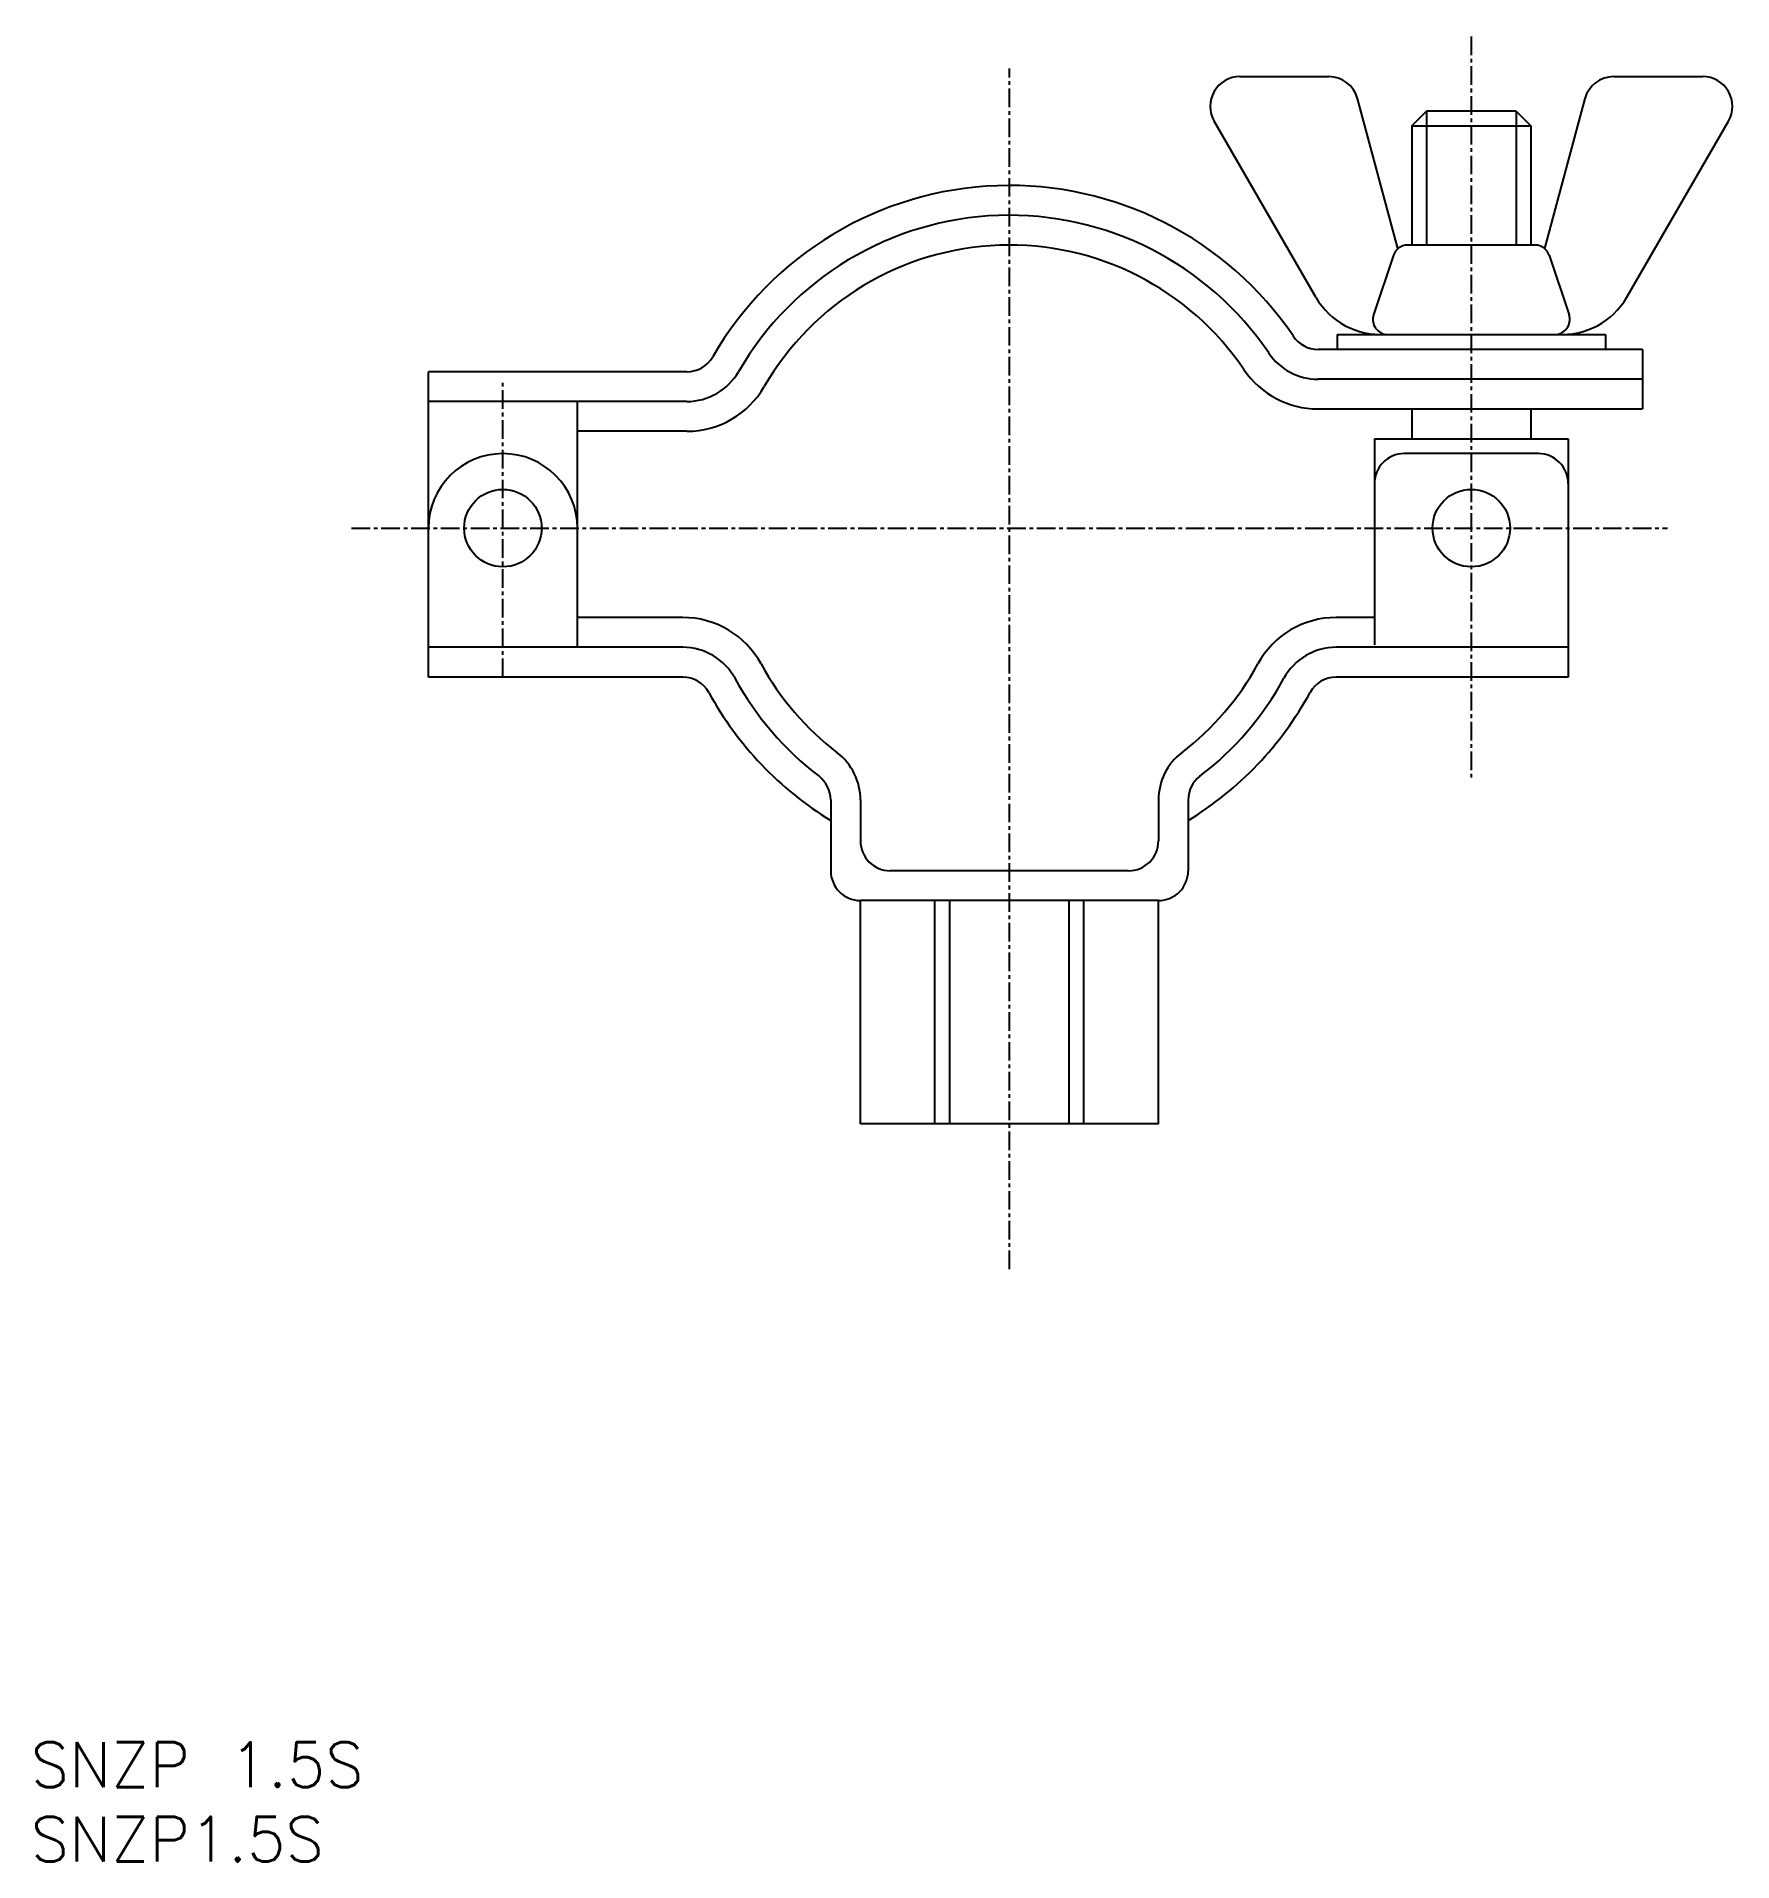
# Model space of a CAD drawing. Extents: x 0 to 114, y 0 to 123.
import ezdxf

# ---------------------------------------------------------------- set-up
doc = ezdxf.new("R2010")
doc.units = 0
doc.linetypes.add('CENTER', pattern=[2, 1.25, -0.25, 0.25, -0.25])
doc.layers.get('0').update_dxf_attribs({"linetype": 'CONTINUOUS'})
doc.layers.add('CENTER', color=1, linetype='CENTER')
doc.styles.get("Standard").update_dxf_attribs({"font": 'txt.shx'})

# ---------------------------------------------------------------- blocks, each defined once
blk = doc.blocks.new('*U13')
at = {"color": 7, "linetype": 'CONTINUOUS'}
blk.add_text('SNZP1.5S', height=3, dxfattribs=at).set_placement((0, 0))
blk = doc.blocks.new('*U14')
at = {"color": 7, "linetype": 'CONTINUOUS'}
blk.add_text('SNZP 1.5S', height=3, dxfattribs=at).set_placement((0, 5))

msp = doc.modelspace()

# ---------------------------------------------------------------- linework, layer by layer
at = {"color": 7, "linetype": 'CONTINUOUS'}
for p, q in [((81.16, 119.82), (87.12, 119.82)), ((106.25, 119.82), (112.22, 119.82)), ((91.75, 108.27), (89.05, 118.34)), ((101.62, 108.27), (104.32, 118.34)), ((86.25, 105.01), (79.43, 116.82)), ((92.69, 116.51), (93.69, 117.51)), ((92.69, 116.51), (100.69, 116.51)), ((92.69, 116.51), (92.69, 108.51)), ((99.69, 117.51), (93.69, 117.51)), ((99.69, 117.51), (100.69, 116.51)), ((100.69, 116.51), (100.69, 108.51)), ((107.13, 105.01), (113.95, 116.82)), ((91.46, 107.83), (90.13, 103.83)), ((100.97, 108.51), (92.41, 108.51)), ((101.92, 107.83), (103.25, 103.83)), ((87.69, 102.51), (105.69, 102.51)), ((87.69, 102.51), (87.69, 101.51)), ((105.69, 102.51), (105.69, 101.51)), ((108.19, 101.51), (86.4, 101.51)), ((108.19, 101.51), (108.19, 97.51)), ((44.04, 100.01), (26.69, 100.01)), ((26.69, 79.51), (26.69, 100.01)), ((108.19, 99.51), (86.4, 99.51)), ((44.04, 98.01), (26.69, 98.01)), ((36.69, 81.51), (36.69, 98.01)), ((86.4, 97.51), (108.19, 97.51)), ((92.69, 97.51), (92.69, 95.51)), ((100.69, 97.51), (100.69, 95.51)), ((44.04, 96.01), (36.69, 96.01)), ((90.19, 95.51), (90.19, 92.51)), ((90.19, 95.51), (103.19, 95.51)), ((101.19, 94.51), (92.19, 94.51)), ((103.19, 95.51), (103.19, 92.51)), ((90.19, 92.51), (90.19, 81.68)), ((103.19, 92.51), (103.19, 79.51)), ((43.76, 83.51), (36.69, 83.51)), ((90.19, 83.51), (87.62, 83.51)), ((43.76, 81.51), (26.69, 81.51)), ((103.19, 81.51), (87.62, 81.51)), ((43.76, 79.51), (26.69, 79.51)), ((103.19, 79.51), (87.62, 79.51)), ((53.69, 71.26), (53.69, 66.51)), ((55.69, 71.26), (55.69, 68.51)), ((75.69, 71.26), (75.69, 68.51)), ((77.69, 71.26), (77.69, 66.51)), ((73.69, 66.51), (57.69, 66.51)), ((55.69, 49.51), (55.69, 64.51)), ((75.69, 64.51), (55.69, 64.51)), ((61.68, 49.51), (61.68, 64.51)), ((69.69, 49.51), (69.69, 64.51)), ((75.69, 49.51), (75.69, 64.51)), ((75.69, 49.51), (55.69, 49.51))]:
    msp.add_line(p, q, dxfattribs=at)
at = {"color": 3}
for p, q in [((93.69, 117.51), (93.69, 108.51)), ((99.69, 117.51), (99.69, 108.51)), ((60.69, 49.51), (60.69, 64.51)), ((70.69, 49.51), (70.69, 64.51))]:
    msp.add_line(p, q, dxfattribs=at)
at = {"color": 7, "linetype": 'CONTINUOUS'}
for centre in [(31.69, 89.51), (96.69, 89.51)]:
    msp.add_circle(centre, 2.6, dxfattribs=at)
for centre, radius, start, end in [((81.16, 117.82), 2, 90, 210), ((87.12, 117.82), 2, 15, 90), ((106.25, 117.82), 2, 90, 165), ((112.22, 117.82), 2, 330, 90), ((65.69, 89.51), 23, 34.0558, 150), ((65.69, 89.51), 21, 34.0558, 150), ((65.69, 89.51), 19, 34.0558, 150), ((92.41, 107.51), 1, 90, 161.5651), ((100.97, 107.51), 1, 18.4349, 90), ((90.58, 107.51), 5, 210, 273.9705), ((102.8, 107.51), 5, 266.0295, 330), ((91.08, 103.51), 1, 161.5651, 270), ((102.3, 103.51), 1, 270, 18.4349), ((86.4, 103.51), 2, 214.0558, 270), ((44.04, 102.01), 2, 270, 330), ((86.4, 103.51), 4, 214.0558, 270), ((44.04, 102.01), 4, 270, 330), ((86.4, 103.51), 6, 214.0558, 270), ((44.04, 102.01), 6, 270, 330), ((31.69, 89.51), 5, 0, 180), ((92.19, 92.51), 2, 90, 180), ((101.19, 92.51), 2, 0, 90), ((43.76, 77.51), 6, 28.6854, 90), ((87.62, 77.51), 6, 90, 151.3146), ((43.76, 77.51), 4, 28.6854, 90), ((87.62, 77.51), 4, 90, 151.3146), ((65.69, 89.51), 19, 208.6854, 232.5048), ((65.69, 89.51), 19, 307.4952, 331.3146), ((43.76, 77.51), 2, 28.6854, 90), ((65.69, 89.51), 23, 208.6854, 238.551), ((65.69, 89.51), 21, 208.6854, 232.5048), ((65.69, 89.51), 23, 301.449, 331.3146), ((65.69, 89.51), 21, 307.4952, 331.3146), ((87.62, 77.51), 2, 90, 151.3146), ((51.69, 71.26), 4, 0, 52.5048), ((79.69, 71.26), 4, 127.4952, 180), ((51.69, 71.26), 2, 0, 52.5048), ((79.69, 71.26), 2, 127.4952, 180), ((57.69, 68.51), 2, 180, 270), ((73.69, 68.51), 2, 270, 0), ((55.69, 66.51), 2, 180, 270), ((75.69, 66.51), 2, 270, 0)]:
    msp.add_arc(centre, radius, start, end, dxfattribs=at)
at = {"layer": 'CENTER', "color": 1, "linetype": 'CENTER'}
for p, q in [((96.69, 122.51), (96.69, 72.51)), ((65.69, 39.76), (65.69, 120.37)), ((31.69, 79.51), (31.69, 99.51)), ((21.53, 89.51), (109.85, 89.51))]:
    msp.add_line(p, q, dxfattribs=at)

# ---------------------------------------------------------------- block references
at = {"color": 7, "linetype": 'CONTINUOUS'}
for name in ['*U14', '*U13']:
    msp.add_blockref(name, (0, 0), dxfattribs=at)

doc.saveas('drawing.dxf')
